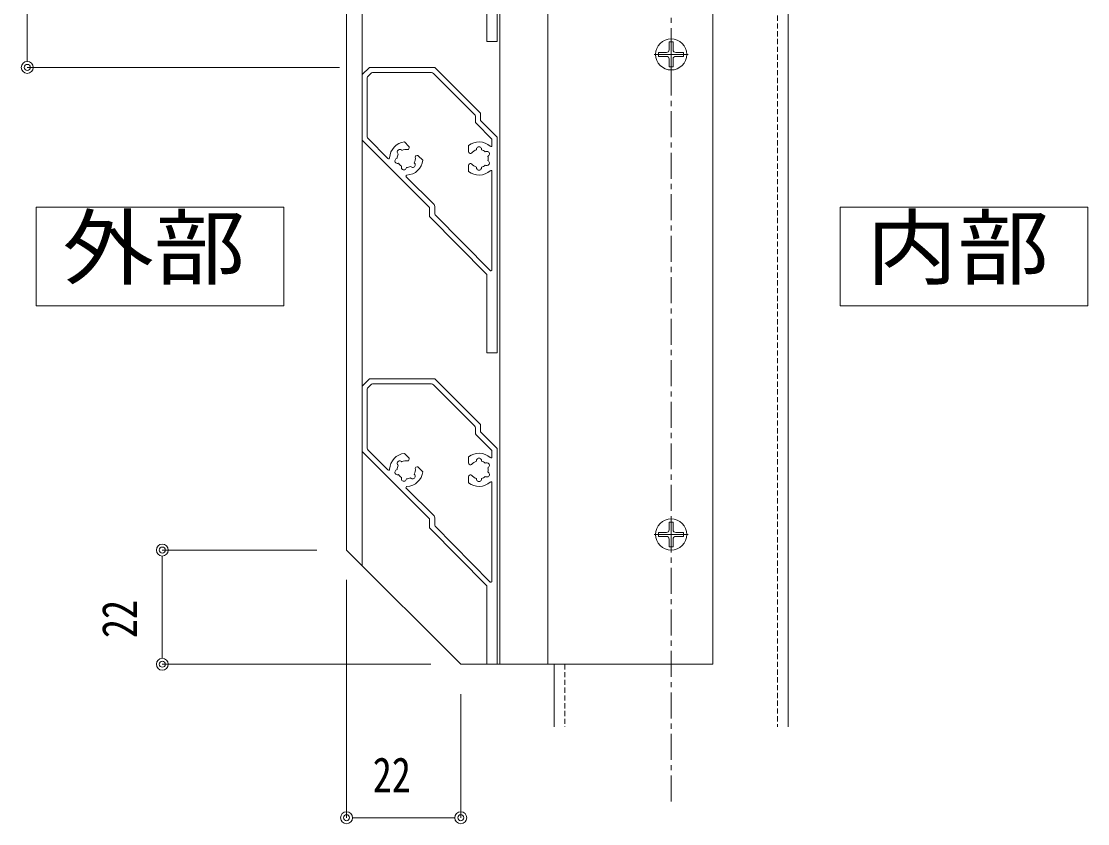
# Model space of a CAD drawing. Units: millimetres, scale not verified. Extents: x -1682 to 1682, y -1188 to 1188.
# Drawn here: x 356.8 to 767.5, y 49.9 to 359.1 of the extents above; entities that cross this region are included whole.
import ezdxf
from ezdxf.enums import TextEntityAlignment as Align

# ---------------------------------------------------------------- set-up
doc = ezdxf.new("R2010")
doc.units = ezdxf.units.MM
doc.header["$LTSCALE"] = 8
doc.linetypes.add('USER1', pattern=[2, 1.25, -0.25, 0.25, -0.25])
doc.linetypes.add('USER3', pattern=[0.375, 0.25, -0.125])
for name, color, linetype, lineweight in [('0-0_0', 7, 'Continuous', 18), ('0-6_6_U+FF8A_U+FF6F_U+FF81_U+FF9D_U+FF78_U+FF9E', 4, 'Continuous', 18), ('0-8_3中心線', 2, 'USER1', 18), ('0-A_1手摺寸法', 3, 'Continuous', 18), ('0-C_P4-12', 7, 'Continuous', 18), ('0-E_4アルミ', 6, 'Continuous', 18), ('1-1_HACH', 7, 'Continuous', 18), ('1-2_2躯体隠れ', 6, 'USER3', 18)]:
    doc.layers.add(name, color=color, linetype=linetype, lineweight=lineweight)
doc.styles.add('ＭＳ ゴシック', font='')
doc.styles.get('ＭＳ ゴシック').set_extended_font_data('MS Gothic')

msp = doc.modelspace()

# ---------------------------------------------------------------- linework, layer by layer
at = {"layer": '0-0_0'}
for p, q in [((540.07, 434.477), (540.07, 351.305)), ((536.07, 351.305), (540.07, 351.305)), ((359.137, 343.605), (359.137, 345.905)), ((488.07, 338.505), (490.87, 341.305)), ((490.87, 341.305), (516.07, 341.305)), ((516.07, 341.305), (533.67, 323.705)), ((488.07, 338.505), (488.07, 313.305)), ((490.07, 337.263), (490.07, 314.548)), ((490.363, 337.97), (491.405, 339.012)), ((492.113, 339.305), (514.827, 339.305)), ((515.534, 339.012), (531.377, 323.17)), ((531.67, 322.463), (531.67, 320.463)), ((533.67, 323.705), (533.67, 320.877)), ((533.67, 320.877), (540.07, 314.477)), ((531.963, 319.756), (538.07, 313.648)), ((514.07, 287.305), (488.07, 313.305)), ((497.993, 306.21), (490.363, 313.841)), ((504.366, 312.566), (506.102, 310.83)), ((538.07, 313.648), (538.07, 312.492)), ((540.07, 314.477), (540.07, 231.305)), ((506.074, 309.953), (506.206, 310.444)), ((529.07, 311.201), (529.07, 308.746)), ((529.71, 308.145), (529.27, 308.399)), ((508.817, 307.209), (509.308, 307.341)), ((511.431, 305.501), (509.695, 307.237)), ((529.71, 304.266), (529.27, 304.011)), ((529.07, 301.209), (529.07, 303.665)), ((538.07, 301.197), (538.07, 263.295)), ((516.07, 287.72), (516.07, 285.075)), ((536.07, 231.305), (540.07, 231.305)), ((488.07, 218.505), (490.87, 221.305)), ((488.07, 218.505), (488.07, 193.305)), ((490.363, 217.97), (491.405, 219.012)), ((490.87, 221.305), (516.07, 221.305)), ((492.113, 219.305), (514.827, 219.305)), ((515.534, 219.012), (531.377, 203.17)), ((516.07, 221.305), (533.67, 203.705)), ((490.07, 217.263), (490.07, 194.548)), ((531.67, 202.463), (531.67, 200.463)), ((533.67, 203.705), (533.67, 200.877)), ((531.963, 199.756), (538.07, 193.648)), ((533.67, 200.877), (540.07, 194.477)), ((514.07, 167.305), (488.07, 193.305)), ((497.993, 186.21), (490.363, 193.841)), ((538.07, 193.648), (538.07, 192.492)), ((540.07, 194.477), (540.07, 111.305)), ((504.366, 192.566), (506.102, 190.83)), ((506.074, 189.953), (506.206, 190.444)), ((529.07, 191.201), (529.07, 188.746)), ((508.817, 187.209), (509.308, 187.341)), ((511.431, 185.501), (509.695, 187.237)), ((529.71, 188.145), (529.27, 188.399)), ((529.07, 181.209), (529.07, 183.665)), ((529.71, 184.266), (529.27, 184.011)), ((538.07, 181.197), (538.07, 143.295)), ((516.07, 167.72), (516.07, 165.075)), ((411.129, 153.005), (411.129, 150.705)), ((411.129, 113.605), (411.129, 115.905)), ((536.07, 111.305), (540.07, 111.305)), ((484.37, 52.152), (486.67, 52.152)), ((523.77, 52.152), (521.47, 52.152))]:
    msp.add_line(p, q, dxfattribs=at)
for points in [[(514.07, 407.305), (514.07, 403.864), (536.07, 381.506), (536.07, 351.305)], [(514.07, 287.305), (514.07, 283.864), (536.07, 261.506), (536.07, 231.305)], [(514.07, 167.305), (514.07, 163.864), (536.07, 141.506), (536.07, 111.305)]]:
    msp.add_lwpolyline(points, dxfattribs=at)
for centre, radius in [((359.137, 341.305), 2.3), ((359.137, 341.305), 1.15), ((411.129, 155.305), 2.3), ((411.129, 155.305), 1.15), ((411.129, 111.305), 2.3), ((411.129, 111.305), 1.15), ((482.07, 52.152), 2.3), ((526.07, 52.152), 2.3), ((482.07, 52.152), 1.15), ((526.07, 52.152), 1.15)]:
    msp.add_circle(centre, radius, dxfattribs=at)
for centre, radius, start, end in [((491.07, 337.263), 1, 135, 180), ((492.113, 338.305), 1, 90, 135), ((514.827, 338.305), 1, 45, 90), ((530.67, 322.463), 1, 0, 45), ((532.67, 320.463), 1, 180, 225), ((491.07, 314.548), 1, 180, 225), ((505.07, 306.205), 6.4, 96.31781, 177.56845), ((533.07, 306.205), 6.4, 47.43155, 128.68219), ((502.595, 308.68), 1, 36.78679, 233.21321), ((505.07, 306.205), 3.5, 80.88684, 118.57358), ((505.688, 310.056), 0.4, 260.88684, 345), ((505.819, 310.547), 0.4, 345, 45), ((529.47, 308.746), 0.4, 180, 240), ((529.91, 308.491), 0.4, 240, 324.11316), ((533.07, 306.205), 3.5, 106.42642, 144.11316), ((533.07, 309.705), 1, 351.78679, 188.21321), ((533.07, 306.205), 3.5, 46.42642, 73.57358), ((536.101, 307.955), 1, 291.78679, 128.21321), ((537.67, 311.213), 0.4, 227.43155, 0), ((501.689, 305.299), 1, 96.78679, 293.21321), ((505.07, 306.205), 3.5, 151.42642, 178.57358), ((505.07, 306.205), 3.5, 211.42642, 238.57358), ((505.07, 306.205), 6.4, 272.43155, 353.68219), ((507.545, 303.73), 1, 216.78679, 53.21321), ((505.07, 306.205), 3.5, 331.42642, 9.11316), ((508.921, 306.823), 0.4, 105, 189.11316), ((509.412, 306.955), 0.4, 45, 105), ((529.47, 303.665), 0.4, 120, 180), ((529.91, 303.919), 0.4, 35.88684, 120), ((533.07, 306.205), 3.5, 215.88684, 253.57358), ((536.101, 304.455), 1, 231.78679, 68.21321), ((533.07, 306.205), 3.5, 346.42642, 13.57358), ((504.164, 302.825), 1, 156.78679, 353.21321), ((505.358, 299.411), 0.4, 92.43155, 225), ((505.07, 306.205), 3.5, 271.42642, 298.57358), ((533.07, 306.205), 6.4, 231.31781, 312.56845), ((533.07, 302.705), 1, 171.78679, 8.21321), ((533.07, 306.205), 3.5, 286.42642, 313.57358), ((537.67, 301.197), 0.4, 0, 132.56845), ((515.07, 287.72), 1, 0, 45), ((517.07, 285.075), 1, 180, 215.53768), ((491.07, 217.263), 1, 135, 180), ((492.113, 218.305), 1, 90, 135), ((514.827, 218.305), 1, 45, 90), ((530.67, 202.463), 1, 0, 45), ((532.67, 200.463), 1, 180, 225), ((491.07, 194.548), 1, 180, 225), ((505.07, 186.205), 6.4, 96.31781, 177.56845), ((502.595, 188.68), 1, 36.78679, 233.21321), ((505.07, 186.205), 3.5, 80.88684, 118.57358), ((505.688, 190.056), 0.4, 260.88684, 345), ((505.819, 190.547), 0.4, 345, 45), ((533.07, 186.205), 6.4, 47.43155, 128.68219), ((533.07, 186.205), 3.5, 106.42642, 144.11316), ((533.07, 189.705), 1, 351.78679, 188.21321), ((533.07, 186.205), 3.5, 46.42642, 73.57358), ((536.101, 187.955), 1, 291.78679, 128.21321), ((537.67, 191.213), 0.4, 227.43155, 0), ((501.689, 185.299), 1, 96.78679, 293.21321), ((505.07, 186.205), 3.5, 151.42642, 178.57358), ((505.07, 186.205), 6.4, 272.43155, 353.68219), ((505.07, 186.205), 3.5, 331.42642, 9.11316), ((508.921, 186.823), 0.4, 105, 189.11316), ((509.412, 186.955), 0.4, 45, 105), ((529.47, 188.746), 0.4, 180, 240), ((529.91, 188.491), 0.4, 240, 324.11316), ((536.101, 184.455), 1, 231.78679, 68.21321), ((533.07, 186.205), 3.5, 346.42642, 13.57358), ((505.07, 186.205), 3.5, 211.42642, 238.57358), ((504.164, 182.825), 1, 156.78679, 353.21321), ((505.07, 186.205), 3.5, 271.42642, 298.57358), ((507.545, 183.73), 1, 216.78679, 53.21321), ((529.47, 183.665), 0.4, 120, 180), ((533.07, 186.205), 6.4, 231.31781, 312.56845), ((529.91, 183.919), 0.4, 35.88684, 120), ((533.07, 186.205), 3.5, 215.88684, 253.57358), ((533.07, 182.705), 1, 171.78679, 8.21321), ((533.07, 186.205), 3.5, 286.42642, 313.57358), ((537.67, 181.197), 0.4, 0, 132.56845), ((505.358, 179.411), 0.4, 92.43155, 225), ((515.07, 167.72), 1, 0, 45), ((517.07, 165.075), 1, 180, 215.53768)]:
    msp.add_arc(centre, radius, start, end, dxfattribs=at)
at = {"layer": '0-0_0', "color": 4}
for centre, start, end in [((498.276, 306.493), 225, 357.57254), ((505.358, 299.411), 92.42746, 225), ((498.276, 186.493), 225, 357.57254), ((505.358, 179.411), 92.42746, 225)]:
    msp.add_arc(centre, 0.4, start, end, dxfattribs=at)
at = {"layer": '0-6_6_U+FF8A_U+FF6F_U+FF81_U+FF9D_U+FF78_U+FF9E'}
for p, q in [((606.32, 351.113), (606.32, 348.055)), ((606.32, 351.113), (607.82, 351.113)), ((607.07, 352.905), (607.07, 339.705)), ((607.82, 351.113), (607.82, 348.055)), ((613.67, 346.305), (600.47, 346.305)), ((605.32, 347.055), (602.262, 347.055)), ((602.262, 347.055), (602.262, 345.555)), ((605.32, 345.555), (602.262, 345.555)), ((608.82, 347.055), (611.878, 347.055)), ((608.82, 345.555), (611.878, 345.555)), ((611.878, 347.055), (611.878, 345.555)), ((606.32, 341.497), (606.32, 344.555)), ((606.32, 341.497), (607.82, 341.497)), ((607.82, 341.497), (607.82, 344.555)), ((606.32, 166.113), (606.32, 163.055)), ((606.32, 166.113), (607.82, 166.113)), ((607.07, 167.905), (607.07, 154.705)), ((607.82, 166.113), (607.82, 163.055)), ((613.67, 161.305), (600.47, 161.305)), ((605.32, 162.055), (602.262, 162.055)), ((602.262, 162.055), (602.262, 160.555)), ((605.32, 160.555), (602.262, 160.555)), ((608.82, 162.055), (611.878, 162.055)), ((608.82, 160.555), (611.878, 160.555)), ((611.878, 162.055), (611.878, 160.555)), ((606.32, 156.497), (606.32, 159.555)), ((606.32, 156.497), (607.82, 156.497)), ((607.82, 156.497), (607.82, 159.555))]:
    msp.add_line(p, q, dxfattribs=at)
for centre in [(607.07, 346.305), (607.07, 161.305)]:
    msp.add_circle(centre, 6, dxfattribs=at)
for centre, start, end in [((605.32, 348.055), 270, 0), ((605.32, 344.555), 0, 90), ((608.82, 348.055), 180, 270), ((608.82, 344.555), 90, 180), ((605.32, 163.055), 270, 0), ((605.32, 159.555), 0, 90), ((608.82, 163.055), 180, 270), ((608.82, 159.555), 90, 180)]:
    msp.add_arc(centre, 1, start, end, dxfattribs=at)
at = {"layer": '0-8_3中心線'}
msp.add_line((607.07, 58.422), (607.07, 867.246), dxfattribs=at)
at = {"layer": '0-A_1手摺寸法'}
for p, q in [((359.137, 456.705), (359.137, 345.905)), ((479.37, 341.305), (359.137, 341.305)), ((470.57, 155.305), (411.129, 155.305)), ((411.129, 150.705), (411.129, 115.905)), ((482.07, 143.805), (482.07, 52.152)), ((514.57, 111.305), (411.129, 111.305)), ((526.07, 99.805), (526.07, 52.152)), ((521.47, 52.152), (486.67, 52.152))]:
    msp.add_line(p, q, dxfattribs=at)
at = {"layer": '0-C_P4-12'}
for p, q in [((362.603, 287.451), (362.603, 249.441)), ((672.142, 287.451), (672.142, 249.441))]:
    msp.add_line(p, q, dxfattribs=at)
for points in [[(362.603, 249.441), (457.929, 249.441), (457.929, 287.451), (362.603, 287.451)], [(672.142, 249.441), (767.467, 249.441), (767.467, 287.451), (672.142, 287.451)]]:
    msp.add_lwpolyline(points, dxfattribs=at)
at = {"layer": '0-E_4アルミ'}
for p, q in [((652.07, 616.266), (652.07, 87.187)), ((482.07, 155.305), (482.07, 581.305)), ((488.07, 149.305), (488.07, 581.305)), ((541.07, 111.305), (541.07, 581.305)), ((559.57, 111.305), (559.57, 581.305)), ((623.07, 111.305), (623.07, 581.305)), ((482.07, 155.305), (526.07, 111.305)), ((623.07, 111.305), (526.07, 111.305)), ((562.07, 111.305), (562.07, 87.187))]:
    msp.add_line(p, q, dxfattribs=at)
at = {"layer": '1-1_HACH'}
for p, q in [((490.07, 337.263), (490.07, 314.548)), ((491.405, 339.012), (490.363, 337.97)), ((514.827, 339.305), (492.113, 339.305)), ((531.377, 323.17), (515.534, 339.012)), ((531.67, 320.463), (531.67, 322.463)), ((538.07, 313.648), (531.963, 319.756)), ((490.363, 313.841), (497.993, 306.21)), ((538.07, 311.213), (538.07, 313.648)), ((505.075, 299.129), (515.777, 288.427)), ((516.07, 287.72), (516.07, 285.075)), ((516.256, 284.494), (537.432, 262.974)), ((491.405, 219.012), (490.363, 217.97)), ((514.827, 219.305), (492.113, 219.305)), ((531.377, 203.17), (515.534, 219.012)), ((490.07, 217.263), (490.07, 194.548)), ((531.67, 200.463), (531.67, 202.463)), ((538.07, 193.648), (531.963, 199.756)), ((490.363, 193.841), (497.993, 186.21)), ((538.07, 191.213), (538.07, 193.648)), ((505.075, 179.129), (515.777, 168.427)), ((516.07, 167.72), (516.07, 165.075)), ((516.256, 164.494), (537.432, 142.974))]:
    msp.add_line(p, q, dxfattribs=at)
at = {"layer": '1-1_HACH', "color": 5}
for p, q in [((509.86, 307.054), (509.869, 307.063)), ((509.86, 187.054), (509.869, 187.063))]:
    msp.add_line(p, q, dxfattribs=at)
at = {"layer": '1-1_HACH'}
for centre, radius, start, end in [((491.07, 337.263), 1, 135, 180), ((492.113, 338.305), 1, 90, 135), ((514.827, 338.305), 1, 45, 90), ((530.67, 322.463), 1, 0, 45), ((532.67, 320.463), 1, 180, 225), ((491.07, 314.548), 1, 180, 225), ((515.07, 287.72), 1, 0, 45), ((537.67, 263.295), 0.4, 215.53768, 0), ((491.07, 217.263), 1, 135, 180), ((492.113, 218.305), 1, 90, 135), ((514.827, 218.305), 1, 45, 90), ((530.67, 202.463), 1, 0, 45), ((532.67, 200.463), 1, 180, 225), ((491.07, 194.548), 1, 180, 225), ((515.07, 167.72), 1, 0, 45), ((537.67, 143.295), 0.4, 215.53768, 0)]:
    msp.add_arc(centre, radius, start, end, dxfattribs=at)
at = {"layer": '1-2_2躯体隠れ'}
for p, q in [((648.07, 616.266), (648.07, 87.187)), ((566.07, 111.305), (566.07, 87.187))]:
    msp.add_line(p, q, dxfattribs=at)

# ---------------------------------------------------------------- texts
at = {"layer": '0-A_1手摺寸法', "color": 7, "style": 'ＭＳ ゴシック', "width": 0.8}
msp.add_text('22', height=13.49, rotation=90, dxfattribs=at).set_placement((405.379, 121.389), align=Align.BOTTOM_LEFT)
msp.add_text('22', height=13.49, dxfattribs=at).set_placement((492.154, 57.902), align=Align.BOTTOM_LEFT)
at = {"layer": '0-C_P4-12', "style": 'ＭＳ ゴシック', "width": 1.1}
for s, p in [('外部', (372.663, 253.074)), ('内部', (682.201, 253.074))]:
    msp.add_text(s, height=23.46, dxfattribs=at).set_placement(p, align=Align.BOTTOM_LEFT)

doc.saveas('drawing.dxf')
